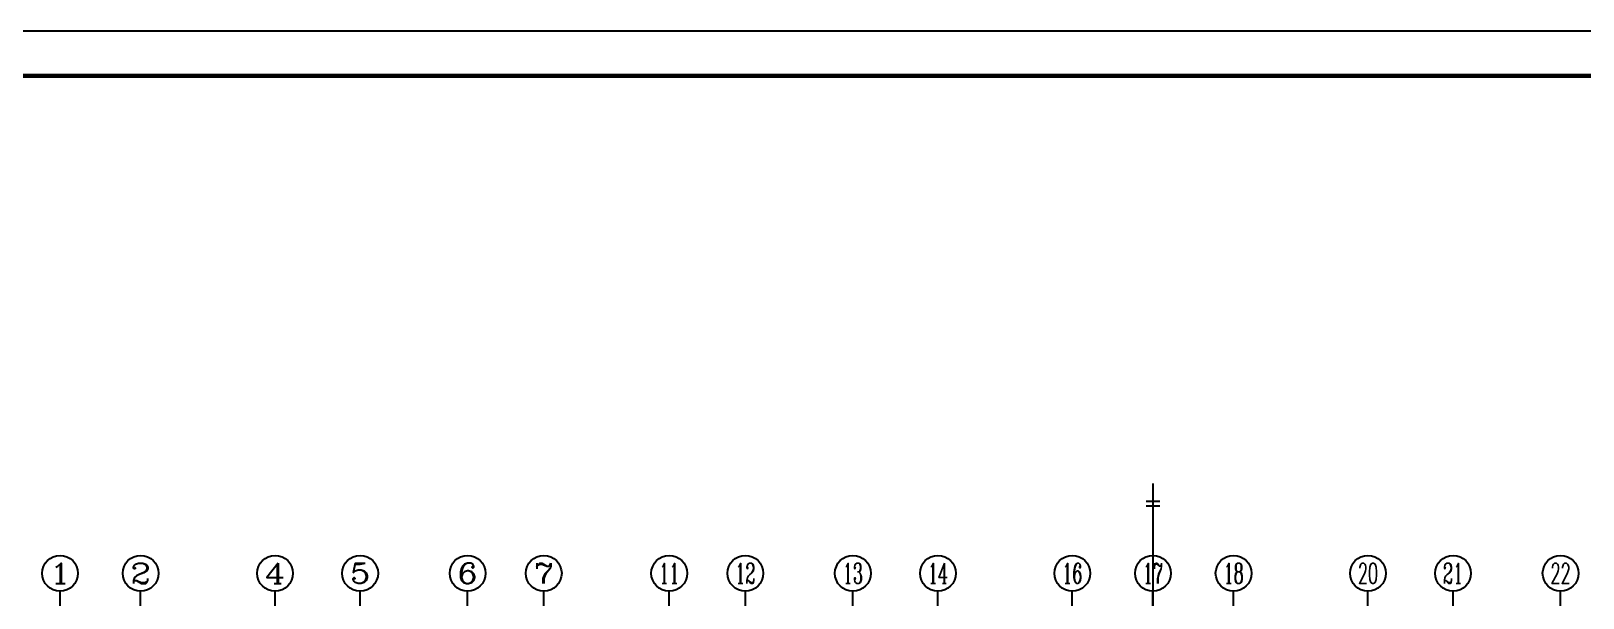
# Model space of a CAD drawing. Extents: x 826826 to 1642106, y -156213 to 399140.
# Drawn here: x 1400903 to 1435550, y 273652 to 286301 of the extents above; entities that cross this region are included whole.
import ezdxf
from ezdxf.enums import TextEntityAlignment as Align

# ---------------------------------------------------------------- set-up
doc = ezdxf.new("R2010")
doc.units = 0
doc.header["$LTSCALE"] = 1000
doc.linetypes.add('CENTER', pattern=[8, 5, -1, 1, -1])
doc.layers.get('0').update_dxf_attribs({"linetype": 'CONTINUOUS'})
for name, color, linetype in [('-TK', 7, 'CONTINUOUS'), ('A-AXIS', 1, 'CONTINUOUS'), ('AXIS_TEXT', 4, 'CONTINUOUS'), ('S-Y一般标注', 3, 'CONTINUOUS'), ('THIN', 7, 'CONTINUOUS'), ('水平筋标注', 7, 'CONTINUOUS')]:
    doc.layers.add(name, color=color, linetype=linetype)
doc.styles.add('_TCH_AXIS', font='COMPLEX', dxfattribs={"bigfont": 'GBCBIG'})
doc.styles.add('COMPLEX', font='COMPLEX')

# ---------------------------------------------------------------- blocks, each defined once
blk = doc.blocks.new('_AXISO')
blk.add_circle((0, 0), 0.5)
at = {"layer": 'AXIS_TEXT', "style": 'COMPLEX', "width": 1.041667}
blk.add_attdef('A', text='', height=0.56, dxfattribs=at).set_placement((-0.25, -0.28), (0.25, -0.28), align=Align.FIT)
blk = doc.blocks.new('20210801.08473688')
at = {"layer": 'A-AXIS'}
for p, q in [((4300, 19800), (4300, 22300)), ((6100, 19800), (6100, 22300)), ((9100, 19800), (9100, 22300)), ((11000, 19800), (11000, 22300)), ((13400, 19800), (13400, 22300)), ((15100, 19800), (15100, 22300)), ((17900, 19800), (17900, 22300)), ((19600, 19800), (19600, 22300)), ((22000, 19800), (22000, 22300)), ((23900, 19800), (23900, 22300)), ((26900, 19800), (26900, 22300)), ((28700, 19800), (28700, 22300)), ((30500, 19800), (30500, 22300)), ((33500, 19800), (33500, 22300)), ((35400, 19800), (35400, 22300)), ((37800, 19800), (37800, 22300))]:
    blk.add_line(p, q, dxfattribs=at)
ref = blk.add_blockref('_AXISO', (4300, 22700), dxfattribs=dict(at, xscale=800, yscale=800, zscale=800))
ref.add_attrib('A', '1', dxfattribs={"layer": 'AXIS_TEXT', "height": 452.5, "style": '_TCH_AXIS', "width": 2.333333}).set_placement((4073.7, 22473.7), (4526.3, 22473.7), align=Align.FIT)
ref = blk.add_blockref('_AXISO', (6100, 22700), dxfattribs=dict(at, xscale=800, yscale=800, zscale=800))
ref.add_attrib('A', '2', dxfattribs={"layer": 'AXIS_TEXT', "height": 452.5, "style": '_TCH_AXIS', "width": 1.5}).set_placement((5873.7, 22473.7), (6326.3, 22473.7), align=Align.FIT)
ref = blk.add_blockref('_AXISO', (9100, 22700), dxfattribs=dict(at, xscale=800, yscale=800, zscale=800))
ref.add_attrib('A', '4', dxfattribs={"layer": 'AXIS_TEXT', "height": 452.5, "style": '_TCH_AXIS', "width": 1.3125}).set_placement((8873.7, 22473.7), (9326.3, 22473.7), align=Align.FIT)
ref = blk.add_blockref('_AXISO', (11000, 22700), dxfattribs=dict(at, xscale=800, yscale=800, zscale=800))
ref.add_attrib('A', '5', dxfattribs={"layer": 'AXIS_TEXT', "height": 452.5, "style": '_TCH_AXIS', "width": 1.5}).set_placement((10773.7, 22473.7), (11226.3, 22473.7), align=Align.FIT)
ref = blk.add_blockref('_AXISO', (13400, 22700), dxfattribs=dict(at, xscale=800, yscale=800, zscale=800))
ref.add_attrib('A', '6', dxfattribs={"layer": 'AXIS_TEXT', "height": 452.5, "style": '_TCH_AXIS', "width": 1.5}).set_placement((13173.7, 22473.7), (13626.3, 22473.7), align=Align.FIT)
ref = blk.add_blockref('_AXISO', (15100, 22700), dxfattribs=dict(at, xscale=800, yscale=800, zscale=800))
ref.add_attrib('A', '7', dxfattribs={"layer": 'AXIS_TEXT', "height": 452.5, "style": '_TCH_AXIS', "width": 1.5}).set_placement((14873.7, 22473.7), (15326.3, 22473.7), align=Align.FIT)
ref = blk.add_blockref('_AXISO', (17900, 22700), dxfattribs=dict(at, xscale=800, yscale=800, zscale=800))
ref.add_attrib('A', '11', dxfattribs={"layer": 'AXIS_TEXT', "height": 452.55, "style": '_TCH_AXIS', "width": 0.875}).set_placement((17673.7, 22473.7), (18126.3, 22473.7), align=Align.FIT)
ref = blk.add_blockref('_AXISO', (19600, 22700), dxfattribs=dict(at, xscale=800, yscale=800, zscale=800))
ref.add_attrib('A', '12', dxfattribs={"layer": 'AXIS_TEXT', "height": 452.55, "style": '_TCH_AXIS', "width": 0.724138}).set_placement((19373.7, 22473.7), (19826.3, 22473.7), align=Align.FIT)
ref = blk.add_blockref('_AXISO', (22000, 22700), dxfattribs=dict(at, xscale=800, yscale=800, zscale=800))
ref.add_attrib('A', '13', dxfattribs={"layer": 'AXIS_TEXT', "height": 452.55, "style": '_TCH_AXIS', "width": 0.724138}).set_placement((21773.7, 22473.7), (22226.3, 22473.7), align=Align.FIT)
ref = blk.add_blockref('_AXISO', (23900, 22700), dxfattribs=dict(at, xscale=800, yscale=800, zscale=800))
ref.add_attrib('A', '14', dxfattribs={"layer": 'AXIS_TEXT', "height": 452.55, "style": '_TCH_AXIS', "width": 0.677419}).set_placement((23673.7, 22473.7), (24126.3, 22473.7), align=Align.FIT)
ref = blk.add_blockref('_AXISO', (26900, 22700), dxfattribs=dict(at, xscale=800, yscale=800, zscale=800))
ref.add_attrib('A', '16', dxfattribs={"layer": 'AXIS_TEXT', "height": 452.55, "style": '_TCH_AXIS', "width": 0.724138}).set_placement((26673.7, 22473.7), (27126.3, 22473.7), align=Align.FIT)
ref = blk.add_blockref('_AXISO', (28700, 22700), dxfattribs=dict(at, xscale=800, yscale=800, zscale=800))
ref.add_attrib('A', '17', dxfattribs={"layer": 'AXIS_TEXT', "height": 452.55, "style": '_TCH_AXIS', "width": 0.724138}).set_placement((28473.7, 22473.7), (28926.3, 22473.7), align=Align.FIT)
ref = blk.add_blockref('_AXISO', (30500, 22700), dxfattribs=dict(at, xscale=800, yscale=800, zscale=800))
ref.add_attrib('A', '18', dxfattribs={"layer": 'AXIS_TEXT', "height": 452.55, "style": '_TCH_AXIS', "width": 0.724138}).set_placement((30273.7, 22473.7), (30726.3, 22473.7), align=Align.FIT)
ref = blk.add_blockref('_AXISO', (33500, 22700), dxfattribs=dict(at, xscale=800, yscale=800, zscale=800))
ref.add_attrib('A', '20', dxfattribs={"layer": 'AXIS_TEXT', "height": 452.55, "style": '_TCH_AXIS', "width": 0.617647}).set_placement((33273.7, 22473.7), (33726.3, 22473.7), align=Align.FIT)
ref = blk.add_blockref('_AXISO', (35400, 22700), dxfattribs=dict(at, xscale=800, yscale=800, zscale=800))
ref.add_attrib('A', '21', dxfattribs={"layer": 'AXIS_TEXT', "height": 452.55, "style": '_TCH_AXIS', "width": 0.724138}).set_placement((35173.7, 22473.7), (35626.3, 22473.7), align=Align.FIT)
ref = blk.add_blockref('_AXISO', (37800, 22700), dxfattribs=dict(at, xscale=800, yscale=800, zscale=800))
ref.add_attrib('A', '22', dxfattribs={"layer": 'AXIS_TEXT', "height": 452.55, "style": '_TCH_AXIS', "width": 0.617647}).set_placement((37573.7, 22473.7), (38026.3, 22473.7), align=Align.FIT)
blk = doc.blocks.new('20210809.10301159')
at = {"layer": 'THIN', "linetype": 'CENTER'}
blk.add_line((150, 26037), (150, 0), dxfattribs=at)
at = {"layer": 'THIN'}
for p, q in [((300, 25634), (0, 25634)), ((300, 25534), (0, 25534)), ((300, 300), (0, 300)), ((300, 200), (0, 200))]:
    blk.add_line(p, q, dxfattribs=at)
blk = doc.blocks.new('A1')
blk.add_lwpolyline([(0, 59400), (0, 0), (84100, 0), (84100, 59400)], close=True)
at = {"const_width": 100}
blk.add_lwpolyline([(2500, 58400), (2500, 1000), (83100, 1000), (83100, 58400)], close=True, dxfattribs=at)

msp = doc.modelspace()

# ---------------------------------------------------------------- block references
at = {"layer": '-TK'}
msp.add_blockref('A1', (1385008.06, 226901.15), dxfattribs=at)
at = {"layer": 'S-Y一般标注'}
msp.add_blockref('20210801.08473688', (1397250.35, 251501.3), dxfattribs=at)
at = {"layer": '水平筋标注'}
msp.add_blockref('20210809.10301159', (1425800.35, 250167.15), dxfattribs=at)

doc.saveas('drawing.dxf')
